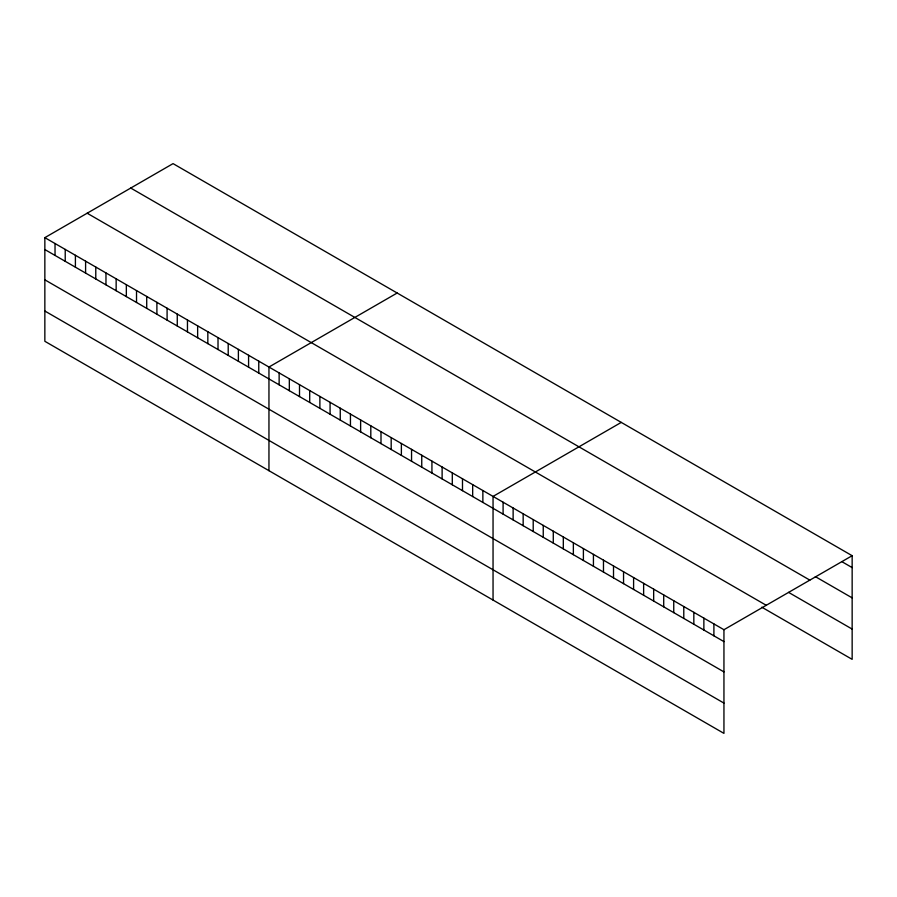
<?xml version="1.0" encoding="UTF-8"?>
<svg xmlns="http://www.w3.org/2000/svg" width="897" height="897" viewBox="0 0 897 897"><rect width="100%" height="100%" fill="white"/><g stroke="black" fill="none" stroke-linecap="round" stroke-linejoin="round"><path stroke-width="1.35" d="M44.85 237.649L723.946 629.716L723.946 733.376L44.85 341.297L44.85 237.649L173.054 163.624L852.15 555.703L852.15 659.351L761.8 607.191M397.158 293.016L268.954 367.03L268.954 470.69M621.262 422.397L493.047 496.411L493.047 600.071M723.946 629.716L852.15 555.703M842.115 561.802L852.15 567.599M815.339 576.625L852.15 597.873M130.749 188.056L809.845 580.124M788.575 592.368L852.15 629.077M87.155 213.217L766.251 605.296M44.85 249.545L723.946 641.613M44.85 279.83L723.946 671.898M44.85 311.024L723.946 703.091M713.9 623.92L713.9 635.816M703.865 618.123L703.865 630.03M693.83 612.326L693.83 624.234M683.783 606.54L683.783 618.437M673.748 600.743L673.748 612.64M663.713 594.946L663.713 606.843M653.666 589.15L653.666 601.046M643.631 583.353L643.631 595.249M633.596 577.556L633.596 589.452M623.55 571.759L623.55 583.655M613.514 565.962L613.514 577.859M603.479 560.165L603.479 572.073M593.433 554.368L593.433 566.276M583.398 548.572L583.398 560.479M573.362 542.786L573.362 554.682M563.316 536.989L563.316 548.886M553.281 531.192L553.281 543.089M543.246 525.395L543.246 537.292M533.21 519.598L533.21 531.495M523.164 513.802L523.164 525.698M513.129 508.005L513.129 519.901M503.094 502.208L503.094 514.104M482.866 490.536L482.866 502.432M472.674 484.649L472.674 496.557M462.493 478.774L462.493 490.67M452.301 472.887L452.301 484.795M442.12 467.012L442.12 478.908M431.928 461.125L431.928 473.022M421.747 455.25L421.747 467.146M411.555 449.363L411.555 461.26M401.374 443.488L401.374 455.384M391.182 437.601L391.182 449.498M381.001 431.726L381.001 443.623M370.809 425.84L370.809 437.736M360.628 419.964L360.628 431.861M350.447 414.078L350.447 425.974M340.255 408.202L340.255 420.099M330.074 402.316L330.074 414.212M319.881 396.44L319.881 408.337M309.7 390.554L309.7 402.45M299.508 384.678L299.508 396.575M289.327 378.792L289.327 390.688M279.135 372.917L279.135 384.813M258.762 361.155L258.762 373.051M248.581 355.268L248.581 367.165M238.389 349.393L238.389 361.289M228.208 343.506L228.208 355.403M218.016 337.631L218.016 349.527M207.835 331.744L207.835 343.641M197.643 325.869L197.643 337.765M187.462 319.982L187.462 331.879M177.27 314.107L177.27 326.003M167.089 308.22L167.089 320.117M156.897 302.345L156.897 314.242M146.716 296.459L146.716 308.355M136.523 290.583L136.523 302.48M126.342 284.697L126.342 296.593M116.15 278.81L116.15 290.718M105.969 272.935L105.969 284.831M95.777 267.048L95.777 278.956M85.596 261.173L85.596 273.069M75.404 255.286L75.404 267.194M65.223 249.411L65.223 261.307M55.031 243.524L55.031 255.432"/></g></svg>
